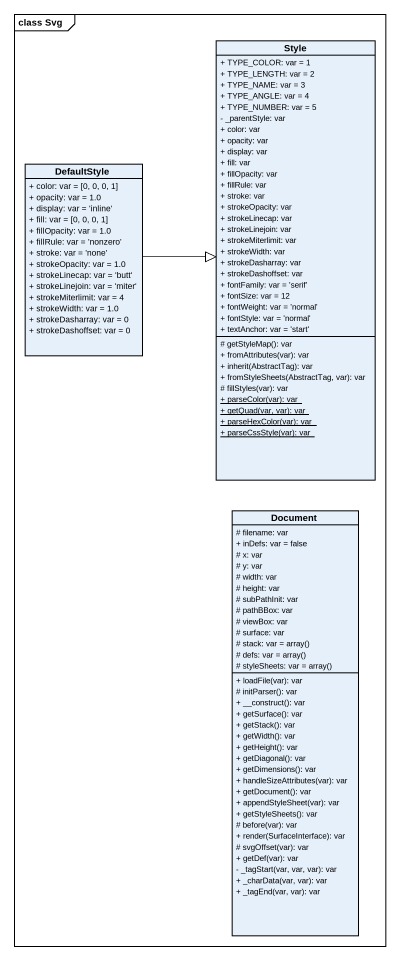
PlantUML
@startuml
mainframe class Svg
hide circle
hide empty members
skinparam classAttributeIconSize 0
class Style {
  + TYPE_COLOR: var = 1
  + TYPE_LENGTH: var = 2
  + TYPE_NAME: var = 3
  + TYPE_ANGLE: var = 4
  + TYPE_NUMBER: var = 5
  - _parentStyle: var
  + color: var
  + opacity: var
  + display: var
  + fill: var
  + fillOpacity: var
  + fillRule: var
  + stroke: var
  + strokeOpacity: var
  + strokeLinecap: var
  + strokeLinejoin: var
  + strokeMiterlimit: var
  + strokeWidth: var
  + strokeDasharray: var
  + strokeDashoffset: var
  + fontFamily: var = 'serif'
  + fontSize: var = 12
  + fontWeight: var = 'normal'
  + fontStyle: var = 'normal'
  + textAnchor: var = 'start'
  # getStyleMap(): var
  + fromAttributes(var): var
  + inherit(AbstractTag): var
  + fromStyleSheets(AbstractTag, var): var
  # fillStyles(var): var
  {static} + parseColor(var): var
  {static} + getQuad(var, var): var
  {static} + parseHexColor(var): var
  {static} + parseCssStyle(var): var
}
class DefaultStyle {
  + color: var = [0, 0, 0, 1]
  + opacity: var = 1.0
  + display: var = 'inline'
  + fill: var = [0, 0, 0, 1]
  + fillOpacity: var = 1.0
  + fillRule: var = 'nonzero'
  + stroke: var = 'none'
  + strokeOpacity: var = 1.0
  + strokeLinecap: var = 'butt'
  + strokeLinejoin: var = 'miter'
  + strokeMiterlimit: var = 4
  + strokeWidth: var = 1.0
  + strokeDasharray: var = 0
  + strokeDashoffset: var = 0
}
class Document {
  # filename: var
  + inDefs: var = false
  # x: var
  # y: var
  # width: var
  # height: var
  # subPathInit: var
  # pathBBox: var
  # viewBox: var
  # surface: var
  {field} # stack: var = array()
  {field} # defs: var = array()
  {field} # styleSheets: var = array()
  + loadFile(var): var
  # initParser(): var
  + __construct(): var
  + getSurface(): var
  + getStack(): var
  + getWidth(): var
  + getHeight(): var
  + getDiagonal(): var
  + getDimensions(): var
  + handleSizeAttributes(var): var
  + getDocument(): var
  + appendStyleSheet(var): var
  + getStyleSheets(): var
  # before(var): var
  + render(SurfaceInterface): var
  # svgOffset(var): var
  + getDef(var): var
  - _tagStart(var, var, var): var
  + _charData(var, var): var
  + _tagEnd(var, var): var
}
DefaultStyle -right-|> Style
@enduml
